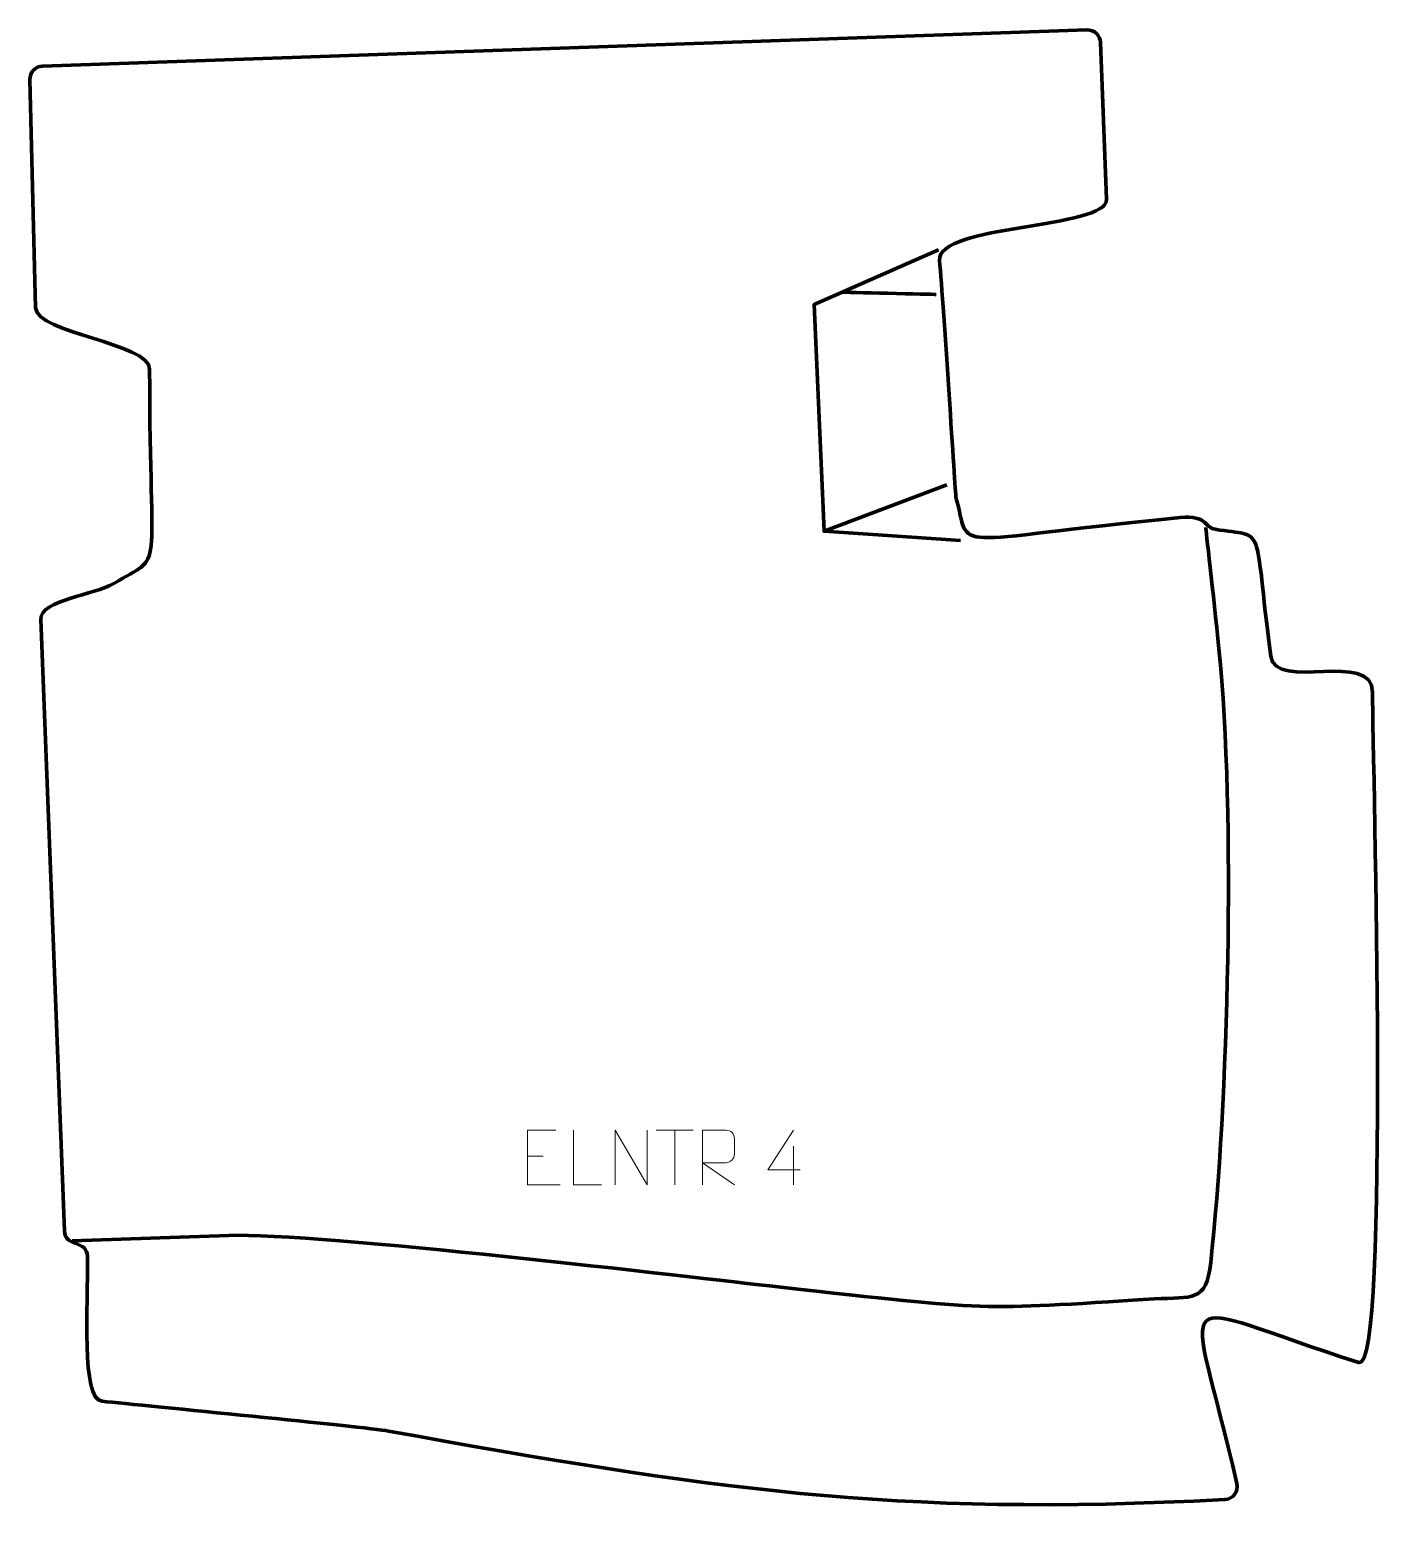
# Model space of a CAD drawing. Header units: millimetres. Extents: x -307 to 317, y -350 to 331.
import ezdxf

# ---------------------------------------------------------------- set-up
doc = ezdxf.new("R2010")
doc.units = ezdxf.units.MM
doc.header["$MEASUREMENT"] = 0
for name, color, linetype in [('layer 1', 7, 'Continuous'), ('layer 2', 7, 'Continuous'), ('layer 3', 7, 'Continuous')]:
    doc.layers.add(name, color=color, linetype=linetype)

msp = doc.modelspace()

# ---------------------------------------------------------------- linework, layer by layer
at = {"layer": 'layer 1', "color": 250, "lineweight": 9}
for points, knots in [([(-65.5737, -172.6755), (-65.5737, -172.6755), (-78.4476, -172.6755), (-78.4476, -172.6755), (-78.4476, -172.6755), (-78.4476, -172.6755), (-78.4476, -197.6291), (-78.4476, -197.6291), (-78.4476, -197.6291), (-78.4476, -197.6291), (-63.5818, -197.6291), (-63.5818, -197.6291)], [0, 0, 0, 0, 0.25, 0.25, 0.25, 0.25, 0.5, 0.5, 0.5, 0.5, 1, 1, 1, 1]), ([(-44.5402, -197.6291), (-44.5402, -197.6291), (-57.4893, -197.6291), (-57.4893, -197.6291), (-57.4893, -197.6291), (-57.4893, -197.6291), (-57.4893, -172.6755), (-57.4893, -172.6755)], [0, 0, 0, 0, 0.33333333, 0.33333333, 0.33333333, 0.33333333, 1, 1, 1, 1]), ([(-38.3421, -197.629), (-38.3421, -197.629), (-38.3421, -172.6755), (-38.3421, -172.6755), (-38.3421, -172.6755), (-38.3421, -172.6755), (-23.6873, -197.629), (-23.6873, -197.629), (-23.6873, -197.629), (-23.6873, -197.629), (-23.6873, -172.6755), (-23.6873, -172.6755)], [0, 0, 0, 0, 0.25, 0.25, 0.25, 0.25, 0.5, 0.5, 0.5, 0.5, 1, 1, 1, 1]), ([(1.6532, -197.629), (1.6532, -197.629), (1.6532, -172.6755), (1.6532, -172.6755), (1.6532, -172.6755), (5.248, -172.6755), (8.8435, -172.6755), (12.4387, -172.6755), (12.4387, -172.6755), (14.764, -172.7132), (16.3213, -174.2032), (16.3172, -176.5696), (16.3172, -176.5696), (16.3168, -178.6051), (16.3168, -181.6645), (16.3172, -183.7005), (16.3172, -183.7005), (16.3107, -185.576), (14.4984, -187.5178), (12.4889, -187.5369), (12.4889, -187.5369), (12.4889, -187.5369), (1.6532, -187.5369), (1.6532, -187.5369), (1.6532, -187.5369), (1.6532, -187.5369), (16.3079, -197.629), (16.3079, -197.629)], [0, 0, 0, 0, 0.125, 0.125, 0.125, 0.125, 0.25, 0.25, 0.25, 0.25, 0.375, 0.375, 0.375, 0.375, 0.5, 0.5, 0.5, 0.5, 0.625, 0.625, 0.625, 0.625, 0.75, 0.75, 0.75, 0.75, 1, 1, 1, 1]), ([(46.3961, -190.7357), (46.3961, -190.7357), (31.5744, -190.7357), (31.5744, -190.7357), (31.5744, -190.7357), (31.5744, -190.7357), (43.452, -172.6652), (43.452, -172.6652)], [0, 0, 0, 0, 0.33333333, 0.33333333, 0.33333333, 0.33333333, 1, 1, 1, 1])]:
    msp.add_open_spline(points, degree=3, knots=knots, dxfattribs=at)
for points in [[(-19.5083, -172.699), (-19.5083, -172.699), (-2.5211, -172.699), (-2.5211, -172.699)], [(-11.0145, -197.629), (-11.0145, -197.629), (-11.0145, -172.6755), (-11.0145, -172.6755)], [(43.452, -179.9746), (43.452, -179.9746), (43.452, -197.6393), (43.452, -197.6393)], [(-78.4476, -184.5552), (-78.4476, -184.5552), (-71.2795, -184.5552), (-71.2795, -184.5552)]]:
    msp.add_open_spline(points, degree=3, dxfattribs=at)
at = {"layer": 'layer 2', "color": 22, "lineweight": 158}
msp.add_open_spline([(177.8725, 331.3011), (177.8725, 331.3011), (-300.715, 314.7923), (-300.715, 314.7923), (-300.715, 314.7923), (-303.9979, 314.6791), (-306.5886, 311.9293), (-306.5063, 308.6454), (-306.5063, 308.6454), (-306.5063, 308.6454), (-303.8843, 204.0861), (-303.8843, 204.0861), (-303.8843, 204.0861), (-303.5892, 192.3145), (-251.6481, 187.8807), (-251.651, 175.981), (-251.651, 175.981), (-251.6744, 77.1519), (-244.2886, 92.2345), (-268.0962, 77.7531), (-268.0962, 77.7531), (-276.6677, 72.5394), (-301.9149, 70.2412), (-301.5659, 61.2621), (-301.5659, 61.2621), (-301.5659, 61.2621), (-290.6824, -218.7525), (-290.6824, -218.7525), (-290.6824, -218.7525), (-290.3776, -226.5948), (-280.3622, -222.6135), (-280.1875, -230.5316), (-280.1875, -230.5316), (-279.6913, -253.0248), (-283.2073, -295.8098), (-273.4745, -296.8191), (-273.4745, -296.8191), (-253.8587, -298.8533), (-153.1046, -308.4846), (-142.2467, -310.4455), (-142.2467, -310.4455), (2.5877, -336.6017), (88.1402, -349.9375), (241.0352, -341.8317), (241.0352, -341.8317), (244.775, -341.6333), (247.4033, -338.1482), (246.5656, -334.498), (246.5656, -334.498), (224.5888, -238.7369), (212.2674, -250.3144), (302.3712, -279.0728), (302.3712, -279.0728), (316.8295, -283.6872), (308.7706, -2.4758), (308.7182, 27.8532), (308.7182, 27.8532), (308.6838, 47.7994), (264.241, 27.8869), (262.0503, 44.5548), (262.0503, 44.5548), (253.7705, 107.5528), (260.4456, 98.6049), (236.6654, 102.6064), (236.6654, 102.6064), (231.2894, 103.511), (233.3997, 109.1691), (220.6133, 107.9297), (220.6133, 107.9297), (110.7848, 97.2841), (125.0177, 91.1029), (117.8325, 117.3695), (117.8325, 117.3695), (117.4541, 118.7531), (112.285, 205.2386), (110.2879, 225.6515), (110.2879, 225.6515), (108.6456, 242.4384), (187.4016, 240.0872), (186.867, 253.8184), (186.867, 253.8184), (186.867, 253.8184), (184.0747, 325.538), (184.0747, 325.538), (184.0747, 325.538), (183.9465, 328.8309), (181.1658, 331.4147), (177.8725, 331.3011)], degree=3, knots=[0, 0, 0, 0, 0.04347826, 0.04347826, 0.04347826, 0.04347826, 0.08695652, 0.08695652, 0.08695652, 0.08695652, 0.13043478, 0.13043478, 0.13043478, 0.13043478, 0.17391304, 0.17391304, 0.17391304, 0.17391304, 0.2173913, 0.2173913, 0.2173913, 0.2173913, 0.26086957, 0.26086957, 0.26086957, 0.26086957, 0.30434783, 0.30434783, 0.30434783, 0.30434783, 0.34782609, 0.34782609, 0.34782609, 0.34782609, 0.39130435, 0.39130435, 0.39130435, 0.39130435, 0.43478261, 0.43478261, 0.43478261, 0.43478261, 0.47826087, 0.47826087, 0.47826087, 0.47826087, 0.52173913, 0.52173913, 0.52173913, 0.52173913, 0.56521739, 0.56521739, 0.56521739, 0.56521739, 0.60869565, 0.60869565, 0.60869565, 0.60869565, 0.65217391, 0.65217391, 0.65217391, 0.65217391, 0.69565217, 0.69565217, 0.69565217, 0.69565217, 0.73913043, 0.73913043, 0.73913043, 0.73913043, 0.7826087, 0.7826087, 0.7826087, 0.7826087, 0.82608696, 0.82608696, 0.82608696, 0.82608696, 0.86956522, 0.86956522, 0.86956522, 0.86956522, 0.91304348, 0.91304348, 0.91304348, 0.91304348, 1, 1, 1, 1], dxfattribs=at)
at = {"layer": 'layer 3', "color": 142, "lineweight": 158}
for points, knots in [([(109.7969, 230.67), (109.7969, 230.67), (52.8235, 205.4951), (52.8235, 205.4951), (52.8235, 205.4951), (52.8235, 205.4951), (57.4119, 101.7104), (57.4119, 101.7104), (57.4119, 101.7104), (57.4119, 101.7104), (119.9411, 97.4193), (119.9411, 97.4193)], [0, 0, 0, 0, 0.25, 0.25, 0.25, 0.25, 0.5, 0.5, 0.5, 0.5, 1, 1, 1, 1]), ([(232.2557, 103.3484), (232.2557, 103.3484), (235.7156, 73.3898), (238.3453, 47.8), (238.3453, 47.8), (246.0906, -27.5718), (242.4852, -162.4526), (234.5565, -233.2636), (234.5565, -233.2636), (232.4858, -251.7574), (226.2734, -248.8475), (208.7168, -249.9317), (208.7168, -249.9317), (125.8235, -255.0511), (135.8967, -255.4572), (36.4299, -244.4243), (36.4299, -244.4243), (-2.3266, -240.1254), (-174.9955, -219.4544), (-215.3492, -220.8598), (-215.3492, -220.8598), (-215.3492, -220.8598), (-287.2055, -223.3632), (-287.2055, -223.3632)], [0, 0, 0, 0, 0.14285714, 0.14285714, 0.14285714, 0.14285714, 0.28571429, 0.28571429, 0.28571429, 0.28571429, 0.42857143, 0.42857143, 0.42857143, 0.42857143, 0.57142857, 0.57142857, 0.57142857, 0.57142857, 0.71428571, 0.71428571, 0.71428571, 0.71428571, 1, 1, 1, 1])]:
    msp.add_open_spline(points, degree=3, knots=knots, dxfattribs=at)
for points in [[(108.7335, 210.1647), (107.2532, 210.2262), (65.7278, 211.1971), (65.7278, 211.1971)], [(113.584, 122.8934), (113.584, 122.8934), (57.4119, 101.7104), (57.4119, 101.7104)]]:
    msp.add_open_spline(points, degree=3, dxfattribs=at)

doc.saveas('drawing.dxf')
